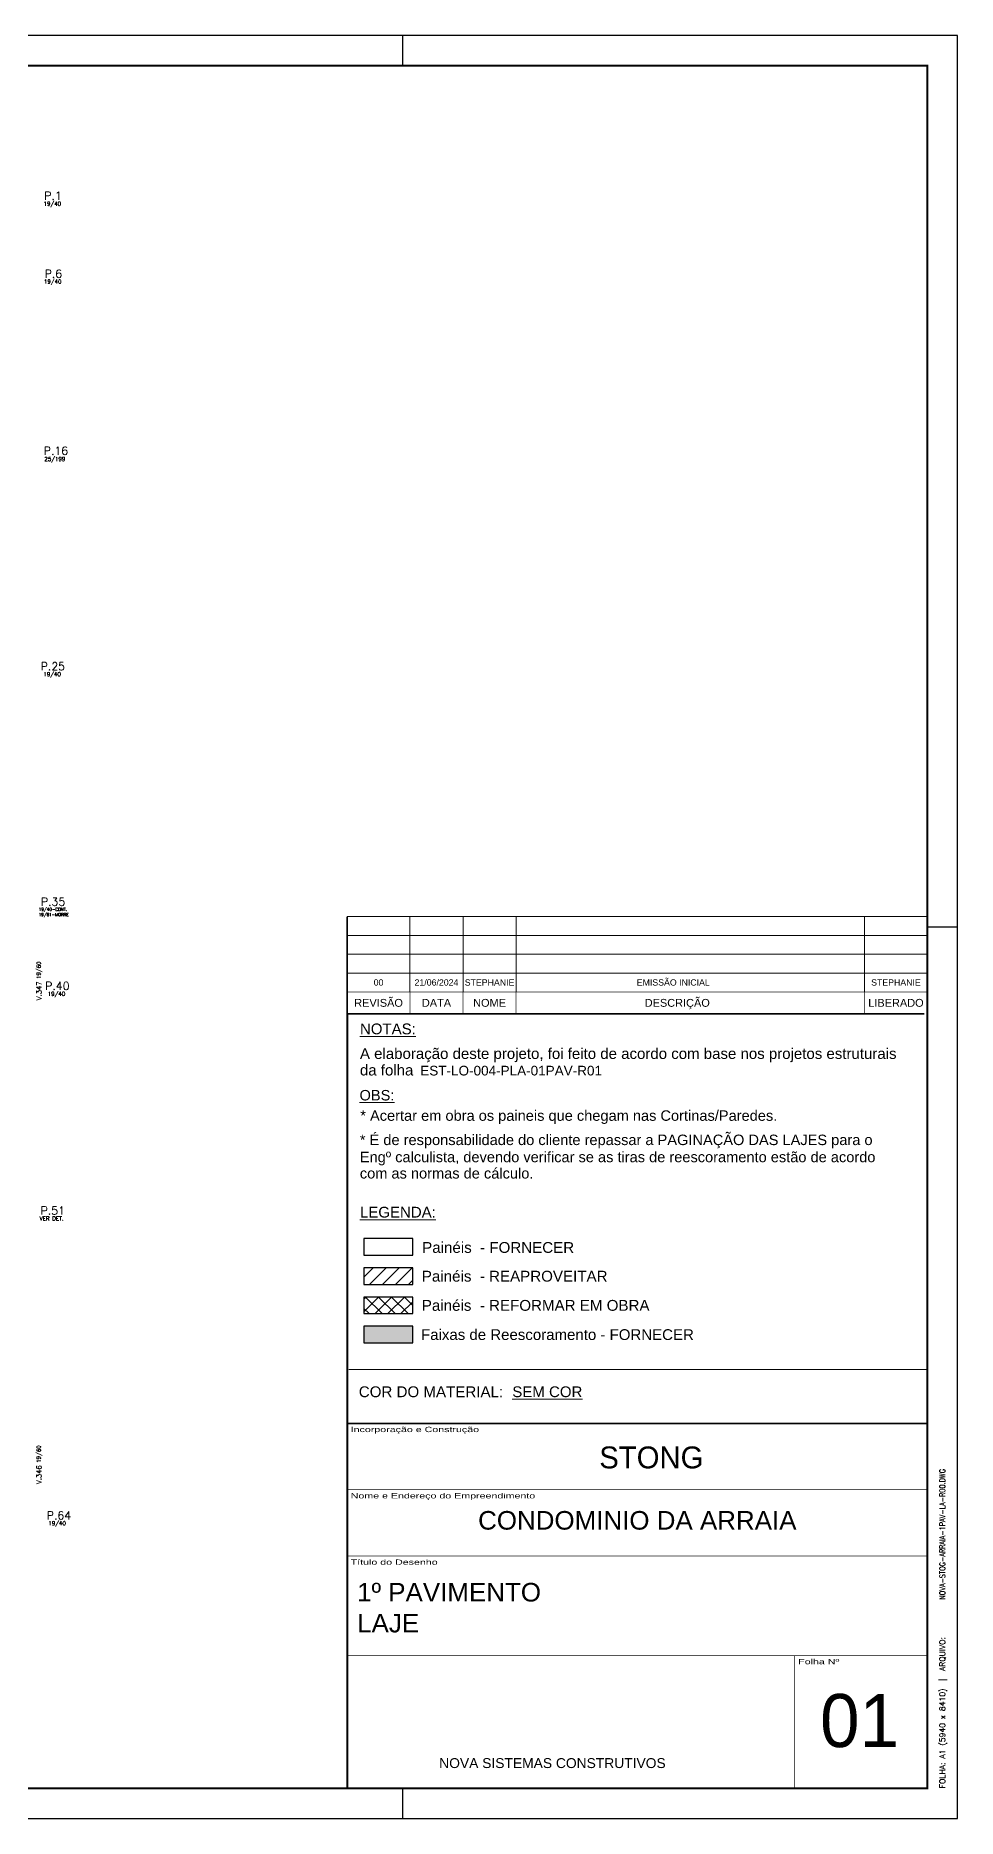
# Model space of a CAD drawing. Extents: x 534 to 8035, y 2354 to 7562.
# Drawn here: x 5730 to 8035, y 3107 to 7562 of the extents above; entities that cross this region are included whole.
import ezdxf
from ezdxf.enums import TextEntityAlignment as Align

# ---------------------------------------------------------------- set-up
doc = ezdxf.new("R2010")
doc.units = 0
doc.layers.get('0').update_dxf_attribs({"color": 9, "linetype": 'CONTINUOUS'})
for name, color, linetype, lineweight in [('CARIMBO', 7, 'CONTINUOUS', 9), ('FO-Textos dos pilares', 3, 'CONTINUOUS', 20), ('Folhas', 255, 'CONTINUOUS', 9)]:
    doc.layers.add(name, color=color, linetype=linetype, lineweight=lineweight)
for name, color, linetype in [('FO-TEXTO-VIGAS', 3, 'CONTINUOUS'), ('Painéis', 200, 'CONTINUOUS'), ('Reaproveitamento', 251, 'CONTINUOUS'), ('TIRAS REESCORAMENTO', 252, 'CONTINUOUS')]:
    doc.layers.add(name, color=color, linetype=linetype)
doc.styles.add('A', font='ARLRDBD.TTF')
doc.styles.add('ARIAL', font='arial.ttf')
doc.styles.add('MillsCAD', font='romans.shx', dxfattribs={"width": 0.8})
doc.styles.add('ROMANS', font='romans.shx')
doc.styles.add('Tecnologia', font='')
doc.styles.add('VERDANA', font='verdana.ttf', dxfattribs={"oblique": 15})
doc.styles.get('Tecnologia').set_extended_font_data('Forgotten Futurist')

# ---------------------------------------------------------------- blocks, each defined once
blk = doc.blocks.new('Carimbo Laje')
at = {"layer": 'CARIMBO', "color": 30}
for points, const_width in [([(124981.9, 144853.7), (123684.7, 144853.7), (123684.7, 144038.4)], 4.45), ([(123684.7, 144705.5), (124981.9, 144705.5)], 1.48), ([(123684.7, 144557.3), (124981.9, 144557.3)], 1.48), ([(123684.7, 144334.9), (124981.9, 144334.9)], 1.48), ([(124685.4, 144038.4), (124685.4, 144334.9)], 1.48), ([(123684.7, 144038.4), (124981.9, 144038.4)], 1.48)]:
    blk.add_lwpolyline(points, dxfattribs=dict(at, const_width=const_width))
at = {"color": 0, "linetype": 'Continuous', "ltscale": 5, "style": 'ARIAL'}
blk.add_text('NOVA SISTEMAS CONSTRUTIVOS', height=22.118, dxfattribs=at).set_placement((123890.4, 144083.7))
at = {"color": 7, "style": 'ARIAL'}
blk.add_attdef('INCORPORAÇÃO_E_CONTRUÇÃO', text='', height=45.7, dxfattribs=at).set_placement((124364.7, 144777.9), align=Align.MIDDLE_CENTER)
blk.add_attdef('NOME_DA_OBRA', text='', height=41.5, dxfattribs=at).set_placement((124333.3, 144616.6), align=Align.CENTER)
for tag, p in [('PAVIMENTO', (123706.9, 144455.9)), ('TIPO_DE_PROJETO', (123706.9, 144386.8))]:
    blk.add_attdef(tag, p, '', height=41.5, dxfattribs=at)
at = {"color": 7, "style": 'ARIAL', "oblique": 10}
blk.add_attdef('FOLHA_Nº', text='', height=111.2, dxfattribs=at).set_placement((124832.8, 144149.1), align=Align.CENTER)
at = {"layer": 'CARIMBO', "color": 7, "style": 'VERDANA'}
blk.add_attdef('ENDEREÇO', text='', height=14.8, dxfattribs=at).set_placement((124333.3, 144572.1), align=Align.CENTER)
at = {"layer": 'Folhas', "style": 'Tecnologia', "width": 1.5}
for s, p in [('Incorporação e Construção', (123692.5, 144846.3)), ('Nome e Endereço do Empreendimento', (123692.5, 144698.1)), ('Título do Desenho', (123692.5, 144549.8)), ('Folha Nº', (124693.1, 144327.5))]:
    blk.add_text(s, height=11.86, dxfattribs=at).set_placement(p, align=Align.TOP_LEFT)
blk = doc.blocks.new('Revisão Carimbo')
at = {"color": 30}
for p, q in [((0, 155), (925, 155)), ((100, 35), (100, 155)), ((184.66, 35), (184.66, 155)), ((269.32, 35), (269.32, 155)), ((825, 35), (825, 155)), ((0, 125), (925, 125)), ((0, 95), (925, 95)), ((0, 65), (925, 65))]:
    blk.add_line(p, q, dxfattribs=at)
for points, const_width in [([(0, 0), (0, 155)], 3), ([(0, 35), (925, 35)], 1), ([(100, 35), (100, 0)], 1), ([(184.66, 35), (184.66, 0)], 1), ([(269.32, 35), (269.32, 0)], 1), ([(825, 35), (825, 0)], 1), ([(0, 0), (920, 0)], 3)]:
    blk.add_lwpolyline(points, dxfattribs=dict(at, const_width=const_width))
at = {"color": 7, "style": 'ARIAL'}
for s, p in [('REVISÃO', (50, 17.5)), ('DATA', (142.33, 17.5)), ('NOME', (226.99, 17.5)), ('DESCRIÇÃO', (526.27, 17.5)), ('LIBERADO', (875, 17.5))]:
    blk.add_text(s, height=12.5, dxfattribs=at).set_placement(p, align=Align.MIDDLE_CENTER)
at = {"layer": 'CARIMBO', "color": 7, "style": 'ARIAL'}
for tag, p in [('REVISÃO_03', (50, 140)), ('DATA', (142.33, 140)), ('NOME', (226.99, 140)), ('LIBERADO', (875, 140)), ('REVISÃO_02', (50, 110)), ('DATA', (142.33, 110)), ('NOME', (226.99, 110)), ('LIBERADO', (875, 110)), ('REVISÃO_01', (50, 80)), ('REVISÃO_00', (50, 50)), ('DATA', (142.33, 80)), ('NOME', (226.99, 80)), ('LIBERADO', (875, 80)), ('DATA', (142.33, 50)), ('NOME', (226.99, 50)), ('LIBERADO', (875, 50))]:
    blk.add_attdef(tag, text='', height=10, dxfattribs=at).set_placement(p, align=Align.MIDDLE_CENTER)
for p in [(279.32, 140), (279.32, 110), (279.32, 80), (279.32, 50)]:
    blk.add_attdef('DESCRIÇÃO', text='', height=10, dxfattribs=at).set_placement(p, align=Align.MIDDLE_LEFT)
blk = doc.blocks.new('*U4')
at = {"color": 7}
for p, q in [((-1750, 5840), (-1750, 5740)), ((0, 2870), (100, 2870)), ((-1750, 0), (-1750, -100))]:
    blk.add_line(p, q, dxfattribs=at)
blk.add_lwpolyline([(-8310, 5840), (-8310, -100), (100, -100), (100, 5840)], close=True, dxfattribs=at)
at = {"color": 7, "const_width": 6}
blk.add_lwpolyline([(-8060, 5740), (-8060, 0), (0, 0), (0, 5740)], close=True, dxfattribs=at)
at = {"color": 7, "style": 'MillsCAD'}
blk.add_text('FOLHA: A1 (5940 x 8410)  |  ARQUIVO:', height=18.75, rotation=90, dxfattribs=at).set_placement((50, 0), align=Align.MIDDLE_LEFT)
at = {"color": 7, "insert": (50, 628.4), "char_height": 18.75, "width": 1.25, "attachment_point": 4, "rotation": 90, "style": 'MillsCAD'}
blk.add_mtext('NOVA-STOG-ARRAIA-1PAV-LA-R00.DWG', dxfattribs=at)

msp = doc.modelspace()

# ---------------------------------------------------------------- hatches: boundary and pattern name
at = {"layer": 'Reaproveitamento', "linetype": 'ByBlock'}
h = msp.add_hatch(dxfattribs=at)
h.set_pattern_fill('ANSI31', color=256, scale=7.2)
h.set_pattern_definition([(45, (-317720.116, -211962.552), (-16.164461, 16.164461), [])])
h.paths.add_polyline_path([(6672.84, 4482.26), (6550.82, 4482.26), (6550.82, 4440.92), (6672.84, 4440.92)])
h = msp.add_hatch(dxfattribs=at)
h.set_pattern_fill('ANSI37', color=256, scale=7.2)
h.set_pattern_definition([(45, (-317720.116, -211984.438), (-16.164461, 16.164461), []), (135, (-317720.116, -211984.438), (-16.164461, -16.164461), [])])
h.paths.add_polyline_path([(6672.84, 4409.3), (6550.82, 4409.3), (6550.82, 4367.96), (6672.84, 4367.96)])
at = {"layer": 'TIRAS REESCORAMENTO'}
msp.add_hatch(color=256, dxfattribs=at).paths.add_polyline_path([(6550.78, 4336.27), (6550.78, 4294.93), (6672.84, 4294.93), (6672.84, 4336.27)])

# ---------------------------------------------------------------- linework, layer by layer
at = {"layer": 'CARIMBO', "color": 30}
msp.add_line((6512.66, 4228.42), (7959.51, 4228.42), dxfattribs=at)
at = {"layer": 'CARIMBO', "color": 30, "const_width": 4.96}
msp.add_lwpolyline([(6508.94, 4093.5), (6508.94, 5117.21)], dxfattribs=at)
at = {"layer": 'Painéis'}
for points in [[(6550.78, 4555.56), (6550.78, 4513.95), (6672.84, 4513.95), (6672.84, 4555.56)], [(6550.82, 4482.26), (6550.82, 4440.92), (6672.84, 4440.92), (6672.84, 4482.26)], [(6550.82, 4409.3), (6550.82, 4367.96), (6672.84, 4367.96), (6672.84, 4409.3)], [(6550.78, 4336.27), (6550.78, 4294.93), (6672.84, 4294.93), (6672.84, 4336.27)]]:
    msp.add_lwpolyline(points, close=True, dxfattribs=at)

# ---------------------------------------------------------------- block references
at = {"xscale": 0.75, "yscale": 0.75, "zscale": 0.75}
msp.add_blockref('*U4', (7959.51, 3181.71), dxfattribs=at)
at = {"layer": 'CARIMBO', "color": 1}
ref = msp.add_blockref('Revisão Carimbo', (6508.94, 5117.21), dxfattribs=dict(at, xscale=1.568034201542377, yscale=1.568034201542377, zscale=1.568034201542377))
ref.add_attrib('REVISÃO_00', '00', dxfattribs={"color": 1, "height": 15.68, "style": 'ARIAL'}).set_placement((6587.34, 5195.61), align=Align.MIDDLE_CENTER)
ref.add_attrib('DATA', '21/06/2024', dxfattribs={"color": 1, "height": 15.68, "style": 'ARIAL'}).set_placement((6732.12, 5195.61), align=Align.MIDDLE_CENTER)
ref.add_attrib('NOME', 'STEPHANIE', dxfattribs={"color": 1, "height": 15.68, "style": 'ARIAL'}).set_placement((6864.87, 5195.61), align=Align.MIDDLE_CENTER)
ref.add_attrib('DESCRIÇÃO', '                                               EMISSÃO INICIAL', dxfattribs={"color": 1, "height": 15.6803, "style": 'ARIAL'}).set_placement((6946.92, 5195.61), align=Align.MIDDLE_LEFT)
ref.add_attrib('LIBERADO', 'STEPHANIE', dxfattribs={"color": 1, "height": 15.68, "style": 'ARIAL'}).set_placement((7880.97, 5195.61), align=Align.MIDDLE_CENTER)
at = {"layer": 'CARIMBO', "linetype": 'ByBlock'}
ref = msp.add_blockref('Carimbo Laje', (-131801.6, -157889.35), dxfattribs=dict(at, xscale=1.118251008014381, yscale=1.118251008014381, zscale=1.118251008014381))
ref.add_attrib('FOLHA_Nº', '    01', dxfattribs={"layer": '0', "height": 132.71, "style": 'A'}).set_placement((7691.33, 3244.97), align=Align.BOTTOM_CENTER)
ref.add_attrib('TIPO_DE_PROJETO', 'LAJE', (6533.81, 3571.29), dxfattribs={"layer": '0', "height": 46.418, "style": 'ARIAL'})
ref.add_attrib('PAVIMENTO', '1º PAVIMENTO', (6533.81, 3648.63), dxfattribs={"layer": '0', "height": 46.4185, "style": 'ARIAL'})
ref.add_attrib('NOME_DA_OBRA', 'CONDOMINIO DA ARRAIA', dxfattribs={"layer": '0', "height": 46.4185, "style": 'ARIAL'}).set_placement((7234.23, 3828.25), align=Align.CENTER)
ref.add_attrib('INCORPORAÇÃO_E_CONTRUÇÃO', 'STONG', dxfattribs={"layer": '0', "height": 54.743, "style": 'A'}).set_placement((7269.34, 4008.63), align=Align.MIDDLE_CENTER)

# ---------------------------------------------------------------- texts
at = {"layer": 'CARIMBO', "style": 'ARIAL'}
for s, height, p in [('%%UNOTAS:', 26.872, (6540.78, 5066.15)), ('A elaboração deste projeto, foi feito de acordo com base nos projetos estruturais', 26.8715, (6540.78, 5004.5)), ('da folha', 26.872, (6540.78, 4963.16)), ('%%UOBS:', 26.125, (6539.76, 4900.79)), ('* Acertar em obra os paineis que chegam nas Cortinas/Paredes.', 26.1251, (6541.61, 4849.89)), ('* É de responsabilidade do cliente repassar a PAGINAÇÃO DAS LAJES para o', 26.1251, (6540.48, 4789.22)), ('Engº calculista, devendo verificar se as tiras de reescoramento estão de acordo', 26.1251, (6540.48, 4746.41)), ('com as normas de cálculo.', 26.1251, (6540.48, 4705.66)), ('%%ULEGENDA:', 26.8715, (6540.78, 4608.1))]:
    msp.add_text(s, height=height, dxfattribs=at).set_placement(p)
at = {"layer": 'CARIMBO', "color": 1, "style": 'ARIAL'}
msp.add_text('EST-LO-004-PLA-01PAV-R01', height=24.1844, dxfattribs=at).set_placement((6691.59, 4963.16))
at = {"layer": 'CARIMBO', "style": 'ARIAL'}
for s, height, p in [('Painéis  - FORNECER', 27.0425, (6696.39, 4533.32)), ('Painéis  - REAPROVEITAR', 27.0678, (6695.51, 4461.59)), ('Painéis  - REFORMAR EM OBRA', 27.0678, (6695.51, 4388.63)), ('Faixas de Reescoramento - FORNECER', 26.8715, (6693.51, 4315.6)), ('COR DO MATERIAL: ', 27.0425, (6537.87, 4172.75))]:
    msp.add_text(s, height=height, dxfattribs=at).set_placement(p, align=Align.MIDDLE_LEFT)
at = {"layer": 'CARIMBO', "color": 1, "style": 'ARIAL'}
msp.add_text('%%USEM COR', height=26.872, dxfattribs=at).set_placement((6921.77, 4172.75), align=Align.MIDDLE_LEFT)
at = {"layer": 'FO-TEXTO-VIGAS', "style": 'ROMANS'}
for p in [(5742.54, 5204.28), (5742.54, 3995.19)]:
    msp.add_text('19/60', height=10, rotation=90, dxfattribs=at).set_placement(p)
at = {"layer": 'FO-TEXTO-VIGAS', "color": 1, "style": 'ROMANS'}
for s, p in [('V.347', (5744.37, 5151.04)), ('V.346', (5744.37, 3941.96))]:
    msp.add_text(s, height=12.5, rotation=90, dxfattribs=at).set_placement(p)
at = {"layer": 'FO-Textos dos pilares', "color": 3, "style": 'ROMANS'}
for s, p in [('19/40', (5749.77, 7136.79)), ('19/40', (5750.68, 6942.06)), ('25/199', (5751.87, 6498.67)), ('19/40', (5749.31, 5960.97)), ('19/40', (5760.11, 5162.27)), ('VER DET.', (5739.74, 4600.81)), ('19/40', (5761.87, 3839.01))]:
    msp.add_text(s, height=10, dxfattribs=at).set_placement(p)
at = {"layer": 'FO-Textos dos pilares', "color": 1, "style": 'ROMANS'}
for s, p in [('P.1', (5751.53, 7151.49)), ('P.6', (5752.44, 6956.76)), ('P.16', (5750.28, 6514.24)), ('P.25', (5742.52, 5975.66)), ('P.35', (5742.99, 5387.31)), ('P.40', (5753.73, 5176.96)), ('P.51', (5742.23, 4615.5)), ('P.64', (5757.75, 3853.7))]:
    msp.add_text(s, height=20, dxfattribs=at).set_placement(p)
at = {"layer": 'FO-Textos dos pilares', "color": 4, "style": 'ROMANS'}
for s, p in [('19/61-MORRE', (5737.45, 5361.55)), ('19/40-CONT.', (5737.88, 5374.56))]:
    msp.add_text(s, height=7.5, dxfattribs=at).set_placement(p)

doc.saveas('drawing.dxf')
